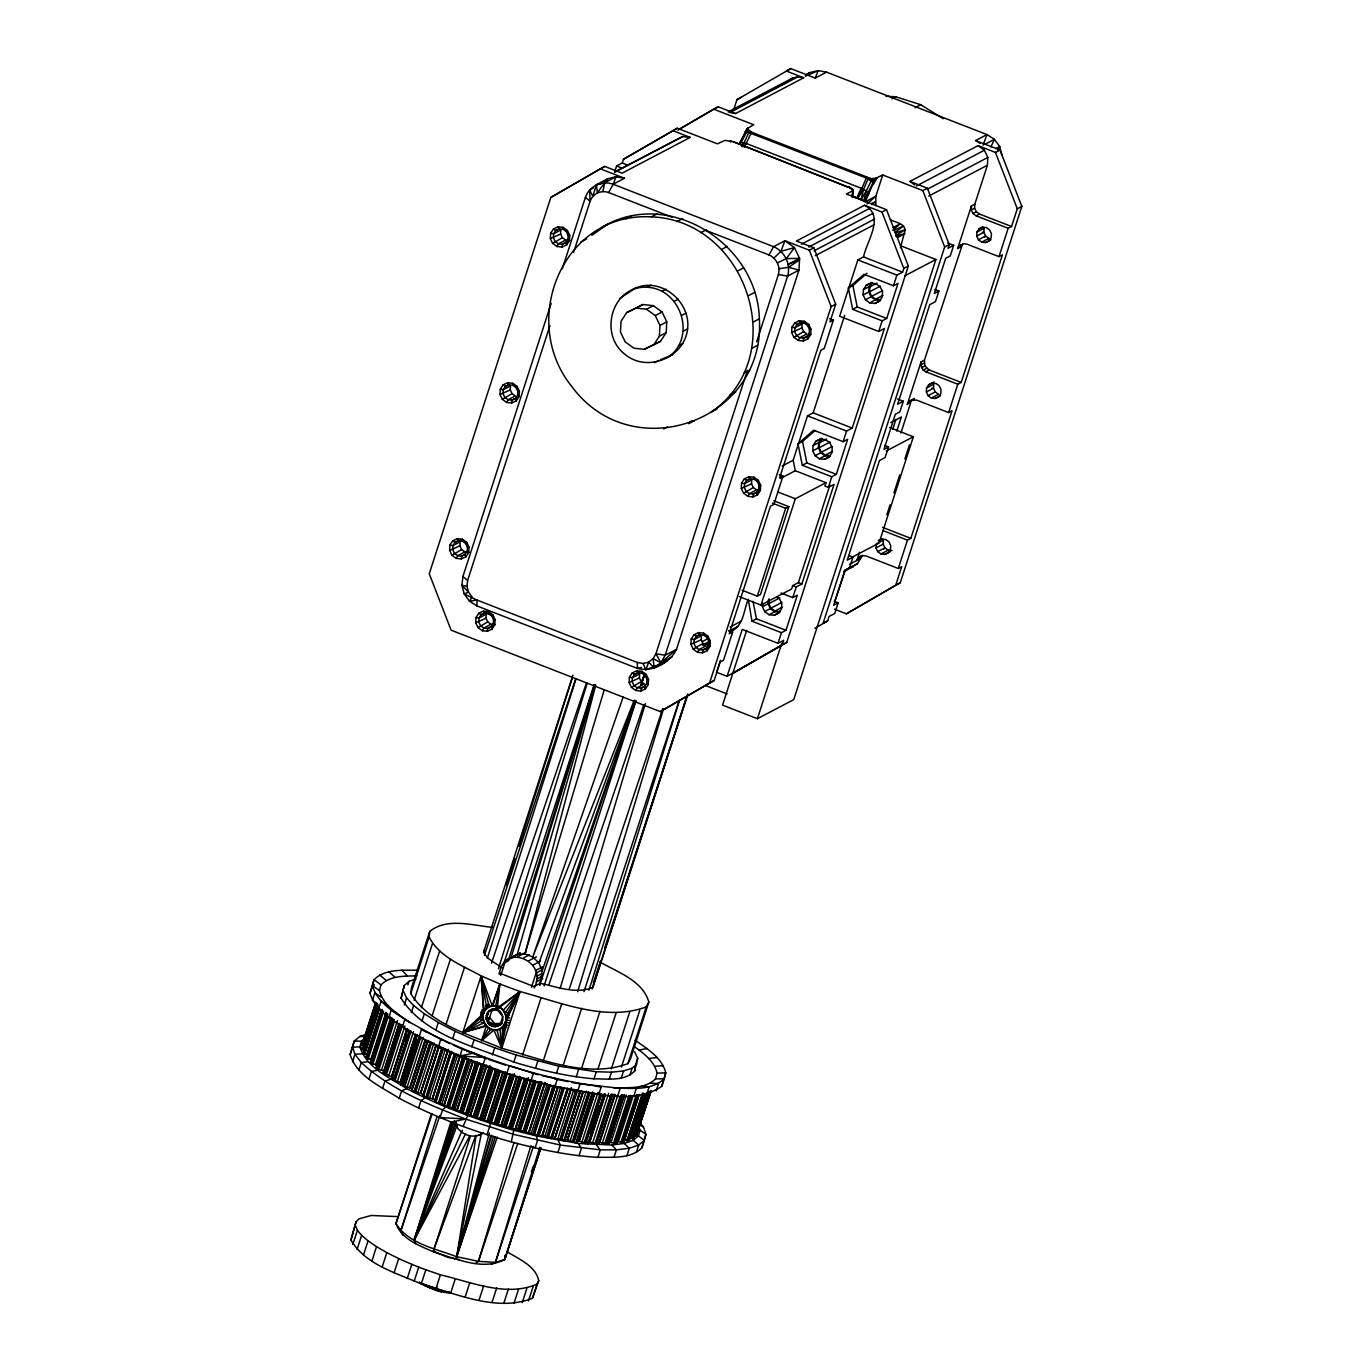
<?xml version="1.0" encoding="UTF-8"?>
<svg xmlns="http://www.w3.org/2000/svg" width="1372" height="1372" viewBox="0 0 1372 1372"><rect width="100%" height="100%" fill="white"/><g stroke="black" fill="none" stroke-linecap="round" stroke-linejoin="round"><path stroke-width="1.5" d="M504.776 1255.431L504.759 1259.547C482.241 1271.209 456.224 1258.45 433.929 1252.122C419.558 1245.536 402.03 1239.739 395.959 1223.618L431.494 1113.532M433.929 1252.122L433.946 1249.172L470.407 1136.256M460.46 539.522L455.041 542.369L452.914 545.627L452.709 549.623L454.458 553.31L457.716 555.677L461.609 556.089L465.074 554.442L467.217 551.184L467.423 547.188L465.674 543.501L462.415 541.134L462.415 539.23L457.305 538.682L452.726 540.842L449.913 545.13L449.622 550.395L451.937 555.248L456.241 558.353L461.352 558.918L465.931 556.758L468.744 552.453L469.018 547.188L466.703 542.334L462.415 539.23M705.654 230.29L769.006 254.952L773.568 246.686L784.921 240.717L794.457 247.629L799.602 258.399L798.967 270.13L676.499 649.299C669.982 662.916 652.3 672.486 637.363 668.37L476.976 605.944L476.993 600.044L464.216 593.939L461.901 585.295L462.93 576.532L551.15 303.366M484.728 612.855L481.126 614.742L479 618L478.777 622.013L480.543 625.683L483.802 628.05L487.677 628.479L491.159 626.832L493.285 623.574L493.508 619.561L491.742 615.891L488.483 613.524L488.501 611.603L483.373 611.055L478.794 613.215L475.998 617.503L475.707 622.785L478.022 627.621L482.309 630.743L487.437 631.292L492.016 629.131L494.812 624.843L495.103 619.561L492.788 614.725L488.501 611.603M509.012 384.554L505.411 386.441L503.284 389.699L503.061 393.713L504.827 397.383L508.086 399.749L511.962 400.161L515.443 398.532L517.57 395.273L517.793 391.26L516.026 387.59L512.768 385.223L512.785 383.303L507.657 382.754L503.078 384.915L500.283 389.202L499.991 394.484L502.306 399.321L506.594 402.442L511.722 402.991L516.301 400.83L519.096 396.542L519.388 391.26L517.072 386.424L512.785 383.303M559.382 228.627L555.763 230.513L553.636 233.772L553.431 237.785L555.18 241.455L558.438 243.822L562.331 244.25L565.813 242.604L567.939 239.345L568.145 235.332L566.396 231.662L563.137 229.296L563.137 227.375L558.027 226.826L553.448 228.987L550.635 233.291L550.343 238.556L552.659 243.41L556.963 246.514L562.074 247.063L566.653 244.902L569.466 240.615L569.74 235.332L567.425 230.496L563.137 227.375M476.976 605.944L469.516 601.176L472.088 596.957L468.504 592.121L464.216 593.939L469.516 601.176L476.993 600.044L637.38 662.487L637.363 668.37L641.341 667.478M639.952 671.628L634.55 674.475L632.406 677.734L632.2 681.73L633.95 685.417L637.208 687.784L641.101 688.195L644.583 686.549L646.709 683.29L646.915 679.294L645.166 675.607L641.907 673.24L641.907 671.337L636.797 670.788L632.218 672.949L629.405 677.236L629.131 682.501L631.446 687.355L635.733 690.459L640.844 691.025L645.423 688.864L648.236 684.559L648.527 679.294L646.212 674.441L641.907 671.337M699.926 634.396L696.324 636.299L694.198 639.558L693.992 643.554L695.741 647.241L699 649.591L702.893 650.019L706.357 648.373L708.501 645.114L708.707 641.118L706.957 637.431L703.699 635.065L703.699 633.161L698.571 632.595L694.009 634.756L691.196 639.06L690.905 644.326L693.22 649.179L697.525 652.283L702.635 652.832L707.215 650.671L710.027 646.384L710.302 641.118L707.986 636.265L703.699 633.161M750.295 478.485L746.694 480.372L744.567 483.63L744.344 487.643L746.111 491.313L749.369 493.68L753.245 494.092L756.727 492.462L758.853 489.187L759.076 485.191L757.31 481.521L754.051 479.154L754.068 477.233L748.941 476.684L744.361 478.845L741.549 483.133L741.274 488.415L743.59 493.251L747.877 496.372L753.005 496.921L757.584 494.76L760.38 490.473L760.671 485.191L758.356 480.354L754.068 477.233M802.466 321.614L797.046 324.444L794.92 327.702L794.714 331.715L796.463 335.385L799.722 337.752L803.615 338.181L807.079 336.534L809.223 333.276L809.429 329.263L807.679 325.593L804.421 323.226L804.421 321.305L799.293 320.756L794.731 322.917L791.918 327.222L791.627 332.487L793.942 337.341L798.247 340.445L803.357 340.993L807.937 338.833L810.749 334.545L811.024 329.263L808.708 324.427L804.421 321.305M988.92 240.272L988.92 238.351L985.662 235.984L983.896 232.314L984.118 228.301L982.592 227.032L979.042 228.832L976.915 232.091L976.692 236.104L978.459 239.774L981.717 242.141L985.593 242.552L989.075 240.923L991.201 237.665L991.424 233.652L989.658 229.982L986.399 227.615L982.524 227.186L979.042 228.832M534.154 988.012C548.937 961.532 503.164 941.449 499.288 974.446M435.97 1102.231L435.25 1101.596L451.508 1051.364L435.97 1102.231L448.215 1106.467C472.14 1116.688 499.014 1125.537 524.55 1131.66C538.561 1135.93 550.652 1136.994 564.544 1140.784L580.562 1091.014M364.095 1038.93L361.436 1041.159L359.91 1046.905C366.495 1067.948 389.579 1077.552 406.747 1088.596C440.669 1106.552 476.873 1119.844 513.763 1130.254L511.276 1141.898C472.637 1131.043 434.718 1117.134 399.218 1098.286C381.245 1086.727 357.08 1076.66 350.169 1054.639L354.199 1041.125L359.773 1036.46L365.398 1034.557M852.904 196.419L857.706 198.288L863.52 189.405L868.613 177.691L751.616 132.244L747.191 128.659L739.645 143.734L747.277 128.574L753.708 124.749L713.612 109.143L678.934 129.328M733.454 141.779L848.496 187.261L733.454 141.779L724.879 140.356L717.402 143.837L677.305 128.231L623.454 159.289L622.253 163.011L616.577 165.995L614.862 171.311M648.836 1002.109L630.52 1058.807L627.93 1063.609C587.027 1078.786 541.734 1058.927 501.74 1048.277L502.598 1027.336L520.057 991.579C560.05 1002.229 605.344 1022.071 646.229 1006.911L648.836 1002.109C642.868 980.603 617.52 972.216 599.924 961.995M468.812 552.299L464.919 551.887L461.661 549.52L459.912 545.833L460.117 541.837L452.914 545.627L449.913 545.13M494.898 624.689L491.005 624.26L487.746 621.91L485.98 618.223L486.203 614.227L479 618L475.998 617.503M506.594 402.442L508.086 399.749L515.289 395.959L512.03 393.593L510.264 389.922L510.487 385.909L503.284 389.699L500.283 389.202M502.598 1027.336C487.111 1040.336 472.946 1008.369 492.908 1005.59C504.604 1004.544 511.242 1022.226 500.608 1028.28C490.764 1034.368 478.639 1021.385 484.367 1011.713C486.871 1006.756 493.062 1004.853 498.19 1006.551C514.809 1013.994 501.26 1035.894 501.74 1048.277C469.996 1034.539 430.105 1024.592 410.794 993.62L411.394 988.166L429.71 931.468C446.878 917.371 472.328 925.414 492.445 927.352M569.534 240.46L565.641 240.049L562.383 237.682L560.634 233.995L560.839 229.999L553.636 233.772L550.635 233.291M635.733 690.459L637.208 687.784L644.411 683.993L641.153 681.627L639.403 677.94L639.626 673.944L632.406 677.734L629.405 677.236M653.672 344.938L659.383 336.191L659.966 325.438L655.25 315.577L646.504 309.232L636.076 308.117L626.747 312.507L621.036 321.254L620.453 332.007L625.169 341.868L633.915 348.214L644.343 349.328L660.481 341.354L666.192 332.607L666.775 321.871L662.059 311.993L653.312 305.647L642.885 304.533L626.747 312.507M697.525 652.283L699 649.591L706.203 645.818L702.944 643.451L701.195 639.764L701.401 635.768L694.198 639.558L691.196 639.06M747.877 496.372L749.369 493.68L756.572 489.89L753.314 487.523L751.547 483.853L751.77 479.84L744.567 483.63L741.549 483.133M776.638 596.631L779.502 598.707L781.817 603.543L781.525 608.825L778.713 613.113L774.134 615.273L769.023 614.725L764.736 611.603L762.42 606.767L762.609 603.251M774.134 615.273L779.811 612.289L774.7 611.74L770.395 608.619L768.08 603.783L768.269 600.267M779.673 611.535L774.923 611.037L770.944 608.156L768.8 603.663L769.075 598.775M798.247 340.445L799.722 337.752L806.925 333.962L803.666 331.612L801.917 327.925L802.123 323.929L794.92 327.702L791.918 327.222M815.86 441.27L820.439 439.109L825.567 439.657L829.854 442.779L832.169 447.615L831.878 452.897L829.082 457.185L824.503 459.346L819.376 458.797L815.088 455.693L812.773 450.839L813.064 445.574L815.86 441.27L821.536 438.303L818.741 442.59L813.064 445.574M824.503 459.346L830.18 456.379L825.052 455.813L820.765 452.709L818.449 447.855L818.741 442.59M830.026 455.624L825.292 455.11L821.313 452.228L819.17 447.735L819.427 442.864L822.034 438.886M866.229 285.359L870.808 283.198L875.919 283.747L880.224 286.851L882.539 291.704L882.247 296.969L879.435 301.274L874.856 303.435L869.745 302.886L865.458 299.765L863.142 294.929L863.417 289.646L866.229 285.359L871.906 282.375L869.093 286.662L863.417 289.646M874.856 303.435L880.532 300.451L875.422 299.902L871.117 296.781L868.802 291.944L869.093 286.662M880.395 299.696L875.645 299.182L871.666 296.301L869.522 291.824L869.797 286.937L872.386 282.958M881.922 538.784L878.32 540.671L881.802 539.042L885.677 539.453L888.936 541.82L890.702 545.49L890.479 549.503L888.353 552.762L884.871 554.408L880.996 553.979L877.737 551.613L875.971 547.942L876.193 543.929L883.397 540.156L883.174 544.152L884.94 547.84L888.198 550.189L892.092 550.618M928.673 384.76L932.154 383.114L936.047 383.525L939.306 385.892L941.055 389.579L940.849 393.575L938.722 396.834L935.241 398.48L931.348 398.069L928.089 395.702L926.34 392.015L926.546 388.019L928.673 384.76L934.092 381.913M978.03 145.638L995.455 152.429L1017.287 208.801L1011.558 226.517L1008.163 228.301L976.092 215.816L972.902 213.5L971.187 209.916L971.393 206.006L974.806 204.222L987.394 165.24L987.823 157.437L984.393 150.251L978.03 145.638L909.928 181.413L914.695 184.877M1011.558 226.517L979.488 214.032L976.315 211.717L974.6 208.132L974.806 204.222M599.324 1142.173L608.413 1144.282L623.557 1096.262M716.921 409.079L711.245 412.063C791.953 356.446 747.157 220.395 651.408 216.879C562.692 211.734 518.702 320.979 571.73 386.407C632.2 468.744 765.988 420.981 759.351 318.819C757.55 243.856 668.181 186.952 601.879 227.375M484.488 949.441L484.23 953.3L487.849 958.205L501.946 967.757M497.281 1009.003L493.971 1010.135L492.274 1009.26L489.633 1017.441L495.275 1024.249L495.378 1026.599C484.71 1027.628 482.567 1009.603 493.663 1009.106C504.33 1008.077 506.474 1026.102 495.378 1026.599L491.879 1026.033L486.22 1019.224L488.861 1011.044L497.161 1009.672L499.957 1007.631M635.493 700.629L542.197 970.776L539.762 985.165M461.352 558.918L461.609 556.089L465.211 554.202M487.437 631.292L487.677 628.479L493.097 625.632M511.722 402.991L511.962 400.161L517.381 397.331M562.074 247.063L562.331 244.25L567.734 241.403M640.844 691.025L641.101 688.195L644.703 686.309M702.635 652.832L702.893 650.019L708.295 647.172M753.005 496.921L753.245 494.092L758.647 491.262M803.357 340.993L803.615 338.181L809.017 335.334M852.561 197.191L852.921 189.765L848.513 186.575L850.709 188.547L850.691 187.621M410.794 993.62L429.11 936.922L429.71 931.468M466.943 586.307L461.901 585.295L468.504 592.121L466.943 586.307L467.629 580.442L549.932 325.627M756.658 341.834L778.387 274.572C780.651 266.751 776.501 258.108 769.006 254.952M562.348 268.706L585.398 197.362C589.223 186.129 602.085 180.058 613.181 184.242L773.568 246.686C784.801 251.402 791.027 264.367 787.631 276.081L665.163 655.25L660.91 662.745L654.17 667.89L648.647 662.144L643.108 663.482L637.38 662.487M843.128 441.681L847.656 439.297L836.337 474.369L831.792 476.753L802.294 465.28L798.007 443.859L813.63 430.191L843.128 441.681L846.558 431.048L852.235 428.064L884.391 328.491L878.715 331.475L839.664 316.263L857.86 259.925L863.537 256.941C866.487 241.644 885.472 215.884 864.532 205.268L796.429 241.043L813.87 247.835L835.702 304.207L829.974 321.923L833.387 320.139L829.614 318.664M959.079 246.034L964.087 243.667L966.934 244.165L999.005 256.65L1002.418 254.866L961.206 382.428L957.793 384.229L925.723 371.743L923.236 370.166L920.698 364.849L921.041 361.934L924.436 360.15L962.475 244.25L959.079 246.034L957.673 248.538L961.069 246.754M961.206 382.428L929.136 369.943L924.865 365.947L924.436 360.15M507.177 1251.796C518.856 1259.136 535.697 1265.773 538.716 1280.659L532.473 1298.272C496.715 1312.352 456.276 1293.676 421.255 1283.969C396.491 1272.976 365.192 1264.71 350.958 1239.945L356.017 1221.938L358.864 1218.902L371.263 1215.472L397.674 1216.621M350.958 1239.945L356.017 1221.938M429.11 936.922C439.143 957.073 462.484 965.562 481.126 975.852L462.81 1032.55L486.288 1026.119L481.572 1040.696L493.886 1030.08L501.74 1048.277L504.673 1024.97M629.182 1137.885L633.761 1138.228L648.527 1092.421M634.533 1051.655L637.723 1058.378L634.619 1071.052C624.277 1081.702 607.436 1078.701 594.007 1078.838C566.739 1076.454 540.019 1070.023 513.865 1062.1C475.141 1046.613 424.737 1035.534 401.104 998.25L404.208 985.576L408.976 981.34L415.836 979.128M401.104 998.25L404.208 985.576M634.619 1071.052L635.167 1067.33M455.161 1259.119L456.687 1256.683L476.17 1135.433M495.789 1005.693L499.888 983.998L481.126 975.852L483.613 1013.411L462.81 1032.55L485.705 1025.587M602.908 191.531L604.658 182.75L607.727 178.754L616.011 176.782L624.534 178.274L613.181 184.242L608.619 192.526C601.228 189.73 592.601 193.761 590.097 201.272L573.633 252.225M540.328 1149.736L504.759 1259.547L495.446 1262.36L478.451 1261.348L456.687 1256.683L481.435 1133.118M489.633 1017.441L487.643 1022.62L489.633 1017.441L486.22 1019.224M362.86 1045.961L361.882 1045.293L363.134 1044.624M852.921 189.765L852.166 197.105L852.921 190.159M493.971 1010.135L493.663 1009.106L495.515 1009.895L496.167 1006.156M484.367 1011.713L482.138 1009.758L480.56 1014.663L483.115 1015.589M748.049 127.733L739.988 142.585L746.042 143.391L861.119 188.187L863.52 189.405L860.999 199.66L865.252 201.804L875.851 196.247L882.728 174.981L922.824 190.588L944.656 246.96L823.097 623.3L827.642 620.916L829.065 616.474L834.742 613.507L838.172 602.874L834.245 601.33M865.252 201.804L875.353 178.446L872.815 178.48L871.134 181.035L866.229 190.948L863.743 200.947L875.25 178.463L882.728 174.981M493.577 1026.496L500.18 1024.661L502.821 1016.481L497.161 1009.672L499.888 983.998L520.057 991.579L501.74 1048.277L497.007 1029.978M595.774 685.074L524.962 953.952L517.193 954.483L510.778 958.548L594.642 684.714M432.146 1113.91L395.959 1223.618C408.719 1243.941 435.679 1248.674 456.687 1256.683L489.307 1132.998M395.496 1021.728L406.832 1029.652C392.718 1020.151 374.83 1010.718 370.028 993.139L374.076 979.625C385.498 968.375 403.351 970.519 418.066 970.141M380.97 984.873L374.076 979.625L372.464 985.645C377.42 1003.515 395.668 1013.033 410.074 1022.654C398.326 1014.045 383.217 1005.762 379.444 990.584L380.97 984.873C390.214 975.543 404.654 976.058 416.882 975.921M513.763 1130.254L536.503 1135.982L578.435 1143.459L611.861 1145.003L624.191 1143.442L633.144 1140.406L638.46 1135.947L640.004 1130.202L638.872 1126.755M635.099 1040.165C647.052 1048.808 662.007 1057.52 665.763 1072.853L664.151 1078.872C650.877 1091.117 630.606 1088.322 613.936 1087.807C627.862 1087.464 644.754 1089.488 655.559 1078.838L657.085 1073.144C654.393 1061.259 643.828 1053.507 634.481 1046.682M511.276 1141.898C539.625 1149.479 568.505 1155.636 597.883 1157.351C612.598 1156.99 630.434 1159.134 641.856 1147.884L645.903 1134.37L643.519 1127.149L639.712 1122.227M442.367 1040.199L404.826 1019.516L402.408 1027.028C448.404 1055.582 500.111 1073.71 552.539 1086.367C586.444 1090.809 630.897 1106.964 661.733 1086.384L665.763 1072.853L657.085 1073.144M489.238 1004.613L488.449 1007.442L487.352 1004.287M497.247 1137.079L456.687 1256.683L490.799 1135.45M595.088 684.92L517.193 954.483L520.194 952.905M495.446 1136.565L456.687 1256.683L491.69 1135.193M367.404 1055.188L382.136 1009.552L367.422 1055.239L363.889 1053.816L364.077 1052.616M490.627 1123.359L487.06 1134.695M475.467 1263.475L478.451 1261.348L514.037 1142.413M560.068 988.612L645.372 703.562M604.246 689.773L524.962 953.952L532.73 956.97L538.939 962.955L542.197 970.776M491.33 1264.418L495.446 1262.36L530.947 1145.5M577.646 991.733L663.568 708.81M456.687 1256.683L493.543 1136.239M450.908 1121.799L414.138 1240.117L415.459 1243.667M498.465 968.786L587.216 683.17M508.669 959.354L594.505 684.611M539.831 1147.335L504.759 1259.547L540.911 1147.627M588.931 990.241L679.466 700.56M506.628 884.991L515.032 858.512M518.908 846.284L572.501 677.219M402.922 1235.229L400.71 1231.078L436.913 1117.031M487.334 958.188L575.914 679.209M593.784 983.827L592.653 987.411C575.931 994.46 557.032 986.845 540.259 983.295L534.051 986.554L499.185 972.971M672.76 130.614L690.202 137.406L622.099 173.181L604.658 166.389L550.824 197.448L429.265 573.788L451.096 630.16L660.309 711.605L714.143 680.546L720.094 662.11L723.507 660.326L732.665 631.978L728.892 630.503M350.169 1054.639L354.199 1041.125L361.436 1041.159M370.028 993.139L372.464 985.645L379.444 990.584M352.553 1061.859L354.971 1054.348L352.587 1047.145L359.91 1046.905M361.882 1045.293L375.482 1002.949M361.985 1045.498L375.448 1003.824M362.328 1045.721L375.791 1004.047M363.597 1042.24L375.448 1005.453M377.866 1004.27L363.134 1049.906L361.882 1048.465L376.717 1002.709M362.019 1049.237L376.751 1003.584M362.174 1049.443L376.923 1003.789M362.585 1049.683L377.317 1004.047M363.237 1052.77L378.02 1006.962M363.58 1052.564L377.677 1008.9M363.666 1053.593L379.049 1005.968M363.889 1053.816L379.272 1006.191M358.881 1070.057L361.299 1062.563L354.971 1054.348L362.174 1053.799M364.335 1054.056L379.066 1008.42M364.901 1054.279L379.65 1008.643M373.064 1060.848L366.084 1057.28L381.467 1009.655M366.101 1057.435L381.708 1009.569M366.787 1058.344L382.171 1010.718M367.079 1058.567L382.462 1010.941M367.559 1058.824L382.942 1011.198L378.741 1008.557L381.159 1001.063L387.693 1005.162M368.159 1059.03L383.543 1011.404M370.697 1059.887L386.081 1012.244M378.089 1065.924L370.44 1062.46L386.372 1012.673M386.321 1014.56L370.44 1062.46M371.383 1063.42L387.419 1013.805M371.726 1063.66L387.744 1014.045M372.241 1063.9L387.624 1016.275M372.841 1064.106L388.225 1016.463M368.965 1079.027L371.383 1071.532L377.849 1070.194M375.413 1064.878L390.797 1017.252M398.343 1027.474L384.417 1071.24L377.78 1069.028L376.185 1067.776L392.066 1017.955M391.895 1019.79L376.185 1067.776M377.403 1068.771L393.421 1019.173M377.78 1069.028L393.815 1019.413M378.329 1069.251L394.347 1019.636M378.929 1069.44L394.313 1021.814M407.844 984.873L408.976 981.34M381.485 1070.143L397.503 1020.528M404.294 1004.973L406.575 997.89L403.402 991.167M393.37 1077.655L383.08 1073.093L399.166 1023.341M383.285 1073.316L399.321 1023.701L401.207 1024.987L385.172 1074.602M384.743 1074.345L400.761 1024.73M385.755 1074.825L401.773 1025.21M386.355 1074.979L402.373 1025.364M382.531 1088.528L384.949 1081.033L390.814 1079.267M388.859 1075.614L404.894 1025.999M414.155 1000.188L432.472 943.49M411.343 1012.622L413.641 1005.522L406.575 997.89M406.798 1028.794L391.86 1076.643L407.244 1029.017M391.672 1076.54L407.055 1028.897M393.352 1080.073L391.414 1078.786L407.415 1029L409.37 1030.458L393.352 1080.073L402.202 1083.211L416.316 1039.547M391.672 1079.009L407.69 1029.394M405.066 1040.611L406.987 1034.659M393.833 1080.313L409.851 1030.715M394.416 1080.536L410.434 1030.921M394.999 1080.673L411.034 1031.058M397.451 1081.222L413.487 1031.607M421.358 1007.648L439.675 950.95M415.39 1034.334L400.487 1082.165L415.87 1034.539M400.281 1082.062L415.665 1034.437M412.286 1088.922L400.847 1084.394L416.882 1034.797M400.916 1084.583L416.951 1034.968M401.241 1084.823L417.26 1035.208L419.146 1036.289L403.128 1085.904M422.044 1020.905L424.342 1013.822L413.641 1005.522M402.047 1083.966L416.453 1039.65M399.218 1098.286L401.653 1090.791L406.747 1088.596M422.765 1038.981L419.095 1036.786L421.513 1029.292C477.593 1058.378 538.733 1077.98 601.296 1086.744L598.861 1094.239L594.453 1093.861M403.642 1086.144L419.661 1036.529L420.844 1036.855L404.809 1086.453M352.844 1244.455L357.423 1230.272L355.537 1225.762M404.243 1086.332L420.261 1036.717M407.175 1086.898L423.193 1037.283M432.146 1015.726L450.462 959.028M357.046 1249.532L361.625 1235.349L357.423 1230.272M409.714 1087.567L425.097 1039.942M409.971 1087.67L425.354 1040.045M410.211 1087.773L425.594 1040.148M411.514 1090.431L427.532 1040.491L431.683 1042.651L415.665 1092.266L411.514 1090.431L412.269 1089.677M427.67 1041.297L412.115 1088.802M411.892 1090.671L427.91 1041.056M413.967 1091.752L429.985 1042.137M414.515 1091.975L430.534 1042.36M415.116 1092.163L431.134 1042.549M436.022 1029.583L438.32 1022.483L424.342 1013.822M363.477 1255.037L368.056 1240.871L361.625 1235.349M733.78 109.503L736.953 99.659L790.787 68.6L815.208 78.101L826.544 72.133L986.948 134.576L994.426 139.327L999.708 146.581L1002.006 155.225M415.665 1092.266L417.911 1092.609L433.929 1042.994M435.781 1045.567L420.398 1093.192L417.911 1092.609M435.25 1101.596C434.907 1096.468 423.434 1099.864 423.451 1095.371L420.655 1093.278L436.039 1045.653M436.296 1045.756L420.655 1093.278M418.58 1108.044L420.998 1100.55L425.234 1097.909M423.176 1094.53L440.858 1039.05L449.742 1043.578M422.902 1096.039L438.989 1046.287L423.502 1096.485M446.14 1024.129L464.439 967.432M423.091 1096.245L439.486 1045.756M371.949 1260.851L376.528 1246.668L368.056 1240.871M425.749 1097.566L441.767 1047.951L443.465 1048.414L427.447 1098.029M426.315 1097.789L442.333 1048.174M426.915 1097.96L442.933 1048.345M429.539 1098.269L445.557 1048.654M447.323 1051.123L432.472 1098.938L448.49 1049.323M432.214 1098.835L447.598 1051.209M452.794 1038.33L455.092 1031.229L438.32 1022.483M434.907 1100.07L450.085 1052.324M435.027 1100.173L450.41 1052.547M668.507 356.96C696.702 337.015 680.992 288.823 647.138 287.245C611.706 285.273 598.261 334.596 625.358 354.645C647.567 372.927 684.594 357.355 687.595 328.903C691.042 300.211 658.183 274.829 632.2 289.732M483.458 952.477L572.93 675.213M382.256 1266.802L386.818 1252.619L376.528 1246.668M435.507 1101.99L451.525 1052.375M438.337 1103.277L454.372 1053.662L456.036 1054.073L440 1103.688M438.92 1103.482L454.955 1053.885M439.52 1103.637L455.538 1054.022M441.938 1103.825L457.956 1054.211M459.62 1056.577L444.236 1104.203L460.803 1054.776M462.347 1048.534L459.929 1056.028L461.781 1057.366M444.511 1104.289L459.894 1056.663M447.118 1105.369L462.501 1057.743M447.495 1105.592L462.724 1057.846M394.107 1272.736L398.686 1258.57L386.818 1252.619M464.336 1057.726L448.301 1107.341L464.233 1056.852L468.812 1059.544L452.777 1109.159M448.61 1107.581L464.645 1057.966M449.124 1107.821L465.142 1058.206M451.611 1108.833L467.629 1059.218M471.814 1046.853L474.095 1039.77L455.092 1031.229M452.211 1109.022L468.229 1059.424M453.24 1109.176L469.258 1059.578M454.972 1109.211L471.008 1059.596M472.534 1061.877L457.15 1109.502L473.066 1062.031M457.425 1109.554L472.791 1061.928M500.78 975.355L505.376 961.12L511.053 958.136M492.908 1005.59L499.888 983.998L492.171 1005.779L481.126 975.852L483.99 1011.884M460.117 1110.6L475.501 1062.974M460.546 1110.823L475.758 1063.077M407.227 1278.515L411.806 1264.332L398.686 1258.57M461.507 1111.749L477.525 1062.134M461.815 1112.521L477.833 1062.906L482.995 1064.843M461.935 1112.726L477.953 1063.111M462.295 1112.949L478.313 1063.351M462.827 1113.189L478.845 1063.592M465.4 1114.167L481.435 1064.552M466.017 1114.338L482.035 1064.741M466.566 1114.458L482.584 1064.843M463.101 1126.515L467.749 1115.539M466.977 1114.458L485.379 1057.503L459.929 1056.028L419.095 1036.786M414.138 1281.294L418.717 1267.111L411.806 1264.332M468.504 1114.356L484.539 1064.758M486.546 1064.946L470.527 1114.544L486.443 1067.056M470.785 1114.596L486.168 1066.97M492.394 1054.862L494.692 1047.779L474.095 1039.77M473.563 1115.59L489.598 1065.975M473.82 1115.693L489.838 1066.078M474.026 1115.796L490.044 1066.198M421.255 1283.969L425.835 1269.803L418.717 1267.111M475.227 1116.774L491.245 1067.159M475.792 1117.614L491.811 1067.999L492.977 1068.685L476.942 1118.3M475.981 1117.837L491.999 1068.222M476.393 1118.077L492.411 1068.462M479.583 1119.209L495.601 1069.594L498.413 1069.628L482.378 1119.243M480.183 1119.381L496.218 1069.766M480.715 1119.466L496.733 1069.851M481.075 1119.432L497.093 1069.817M499.614 1071.686L484.23 1119.312L500.128 1071.806M484.47 1119.363L499.854 1071.738M487.3 1120.272L502.684 1072.647M487.78 1120.495L502.941 1072.75M531.461 987.291L536.058 973.057L541.734 970.09M489.204 1121.49L505.239 1071.875L506.765 1073.247M435.833 1288.977L440.412 1274.811C471.042 1281.98 506.44 1297.432 537.052 1284.106L538.716 1280.659M490.044 1122.399L506.062 1072.784M490.284 1122.622L506.302 1073.007M490.73 1122.862L509.338 1065.701L538.098 1074.739M491.313 1123.085L507.348 1073.47L511.104 1074.516L495.069 1124.131M493.989 1123.925L510.007 1074.31M513.865 1062.1L516.164 1055.017L558.816 1066.181L596.306 1071.738L611.483 1072.167L623.557 1070.966L632.132 1068.205L636.9 1063.969M494.572 1124.08L510.607 1074.465M539.659 985.113L635.63 700.818M495.378 1124.08L511.396 1074.465M496.458 1123.788L512.476 1074.173M514.123 1074.139L498.105 1123.754L514.62 1074.242M498.328 1123.788L514.363 1074.173M544.067 985.919L636.042 700.903M641.307 684.611L644.583 674.424L641.067 684.491M522.595 1054.999L540.911 998.302M501.174 1124.628L516.558 1077.003M501.432 1124.714L516.815 1077.089M501.672 1124.834L517.055 1077.209M503.318 1125.846L519.336 1076.248L520.725 1077.432L504.69 1127.029M747.431 370.371L655.919 653.741L653.158 658.663L648.647 662.144L645.903 669.862L665.523 661.939L661.39 662.933M450.582 1293.402L455.161 1279.218M504.399 1126.806L520.417 1077.192M505.188 1127.287L521.206 1077.672L525.047 1078.769L509.029 1128.384M505.788 1127.492L521.806 1077.878M508.446 1128.247L524.464 1078.649M509.492 1128.419L525.51 1078.804M509.732 1128.333L525.75 1078.735M510.555 1127.938L526.591 1078.323M511.996 1127.801L528.014 1078.186M512.219 1127.818L528.237 1078.203M512.476 1127.887L528.494 1078.272M530.415 1080.947L515.546 1128.762L530.93 1081.136M515.289 1128.659L530.672 1081.033M535.492 1068.308L537.773 1061.208M517.381 1129.808L533.416 1080.193L535.612 1081.651L519.576 1131.265M518.702 1130.785L534.72 1081.187M465.125 1297.123L469.704 1282.94M519.045 1131.025L535.08 1081.428M520.177 1131.471L536.212 1081.856L541.786 1081.805M543.363 1060.625L561.68 1003.927M522.818 1132.14L538.853 1082.542M523.384 1132.26L539.402 1082.645M523.795 1132.26L540.002 1082.542M524.55 1131.66L540.568 1082.045M541.34 1083.794L525.75 1131.42L541.597 1083.846M528.717 1132.089L544.735 1082.474M528.992 1132.174L545.01 1082.559M529.249 1132.277L545.267 1082.662M531.273 1133.306L547.291 1083.691M479.085 1300.039L483.664 1285.873M532.799 1134.318L548.817 1084.703L550.395 1085.355L534.36 1134.97M533.211 1134.558L549.229 1084.943M533.759 1134.798L549.778 1085.183M556.518 1073.264L558.816 1066.181M536.949 1135.57L552.967 1085.955L553.979 1085.887M537.481 1135.639L553.499 1086.041M553.859 1086.007L537.841 1135.622L554.288 1085.303M535.097 1147.918L537.515 1140.424L536.503 1135.982M555.677 1084.995L539.23 1134.558L557.392 1078.907L542.197 1075.768M563.326 1064.964L581.642 1008.266M542.094 1135.124L557.478 1087.499M542.369 1135.193L557.752 1087.567M542.626 1135.296L558.01 1087.67M592.172 988.903L686.823 695.896M544.804 1136.308L560.822 1086.71M492.102 1302.097L496.681 1287.931M546.536 1137.337L562.571 1087.739L564.184 1088.356L548.165 1137.971M546.982 1137.594L563.017 1087.979M547.565 1137.817L563.583 1088.202M757.961 490.456L759.162 486.768M550.652 1138.468L567.562 1088.716L551.475 1138.486M551.167 1138.52L567.596 1088.047M552.281 1137.216L567.665 1089.574M552.436 1137.199L568.042 1089.591M571.026 1088.03L555.008 1137.645L571.558 1088.185M555.266 1137.714L571.301 1088.099M576.257 1076.814L578.538 1069.731M503.816 1303.228L508.395 1289.045M557.838 1138.794L573.873 1089.179M581.728 1067.845L600.044 1011.147M559.776 1139.84L575.794 1090.226L579.842 1091.203L563.823 1140.818M560.256 1140.081L576.291 1090.466M560.856 1140.286L576.875 1090.671M561.44 1140.424L577.458 1090.809M557.889 1152.566L560.308 1145.071L558.267 1140.441M580.167 1083.571L577.749 1091.066L574.285 1090.826M660.309 711.605L709.598 682.93L831.158 306.591L809.326 250.219L784.921 240.717L780.942 251.299L773.928 258.039M564.544 1140.784L579.687 1092.232M564.286 1140.852L580.305 1091.237M720.506 660.292L716.63 672.28L727.091 676.362L786.773 642.37L908.333 266.031L886.501 209.676L846.404 194.052L852.081 191.085M513.968 1303.4L518.547 1289.217M564.304 1139.858L567.322 1139.635L582.706 1092.009M567.322 1139.635L582.963 1092.061M576.703 1142.602L592.927 1092.901L576.892 1142.516L574.045 1142.31L567.854 1139.772L583.237 1092.146M779.245 474.575L783.018 476.05L773.859 504.399L770.464 506.182L729.252 633.761L732.665 631.978M833.387 320.139L824.229 348.488L820.816 350.272L779.622 477.833L783.018 476.05M570.255 1140.732L586.273 1091.117M572.347 1141.761L588.365 1092.146M572.879 1142.001L588.897 1092.386M733.848 629.628L730.058 631.583C743.658 627.021 743.573 610.403 748.272 599.221L751.942 621.207L781.44 632.681L785.967 630.297L797.303 595.208L792.759 597.592L780.96 593.013M792.759 597.592L796.189 586.976L801.865 583.992L834.039 484.419L828.362 487.386L824.881 486.031L825.961 482.67L795.28 470.716L793.17 460.237L807.508 415.853L813.184 412.869L844.689 315.32M573.479 1142.19L589.497 1092.592M594.007 1078.838L596.306 1071.738M522.252 1302.611L526.831 1288.445M574.045 1142.31L590.063 1092.695M597.935 1069.165L616.251 1012.467M576.977 1139.515L592.361 1091.889M576.274 1142.602L592.927 1092.901M727.091 676.362L742.252 629.405L777.993 643.314L783.669 640.33L782.246 644.754L732.768 673.378L786.773 642.37M576.806 1140.835L578.898 1141.058L594.282 1093.433M578.898 1141.058L594.522 1093.484M587.525 1142.567L588.279 1143.768L579.413 1141.178L594.796 1093.553M528.477 1300.896L533.056 1286.713M742.201 590.303L757.293 596.168L785.676 508.292L788.849 506.628L773.757 500.746M746.677 630.331L722.547 705.139L757.413 718.705L793.736 699.634L935.893 259.497L901.027 245.931M581.9 1142.104L597.918 1092.489M532.473 1298.272L537.052 1284.106M579.001 1155.756L581.419 1148.244L578.435 1143.459M788.849 506.628L760.465 594.505L757.293 596.168M584.129 1143.099L600.147 1093.501M584.678 1143.339L600.713 1093.724M585.278 1143.528L601.313 1093.913M585.827 1143.613L601.862 1093.998M593.218 1123.994L596.494 1114.03M590.732 1132.655L599.221 1106.072M611.329 1068.874L629.645 1012.176M739.251 596.614L760.98 605.086L795.314 498.773L825.961 482.67M587.902 1143.785L603.937 1094.17M588.279 1143.768L604.315 1093.844M609.185 1079.249L611.483 1072.167M587.696 1141.796L589.6 1141.916L604.983 1094.29M589.6 1141.916L605.206 1094.324M589.823 1141.95L605.481 1094.393M598.775 1143.974L592.635 1142.876L608.654 1093.261M594.985 1143.854L611.02 1094.239L614.982 1094.582L598.895 1144.334M595.568 1144.077L611.586 1094.462M596.168 1144.248L612.186 1094.633M621.447 1067.004L639.764 1010.307M596.683 1144.317L612.701 1094.702M598.569 1144.368L614.707 1094.547M599.804 1142.259L615.188 1094.633M621.276 1078.066L623.557 1070.966M602.359 1143.048L617.743 1095.422M627.93 1063.609L646.229 1006.911M597.883 1157.351L600.301 1149.856L596.46 1145.003M604.812 1143.991L620.195 1096.365M605.395 1144.214L621.43 1094.599M605.995 1144.351L622.013 1094.736M606.475 1144.402L622.494 1094.787M612.444 1127.973L618.412 1110.12M619.492 1106.141L622.905 1096.228M611.62 1132.003L608.413 1141.916L616.543 1143.699L632.132 1095.988M612.907 1128.024L623.162 1096.279M629.851 1075.288L632.132 1068.205M608.156 1144.351L624.174 1094.736M608.413 1144.282L624.432 1094.667M636.008 1063.694L637.723 1058.378M610.969 1142.636L626.352 1095.01M900.444 247.749L905.246 229.621L903.531 226.037L900.341 223.722L890.377 219.846M829.889 485.088L798.384 582.637L792.707 585.604L791.627 588.982L760.98 605.086M613.473 1143.528L628.856 1095.902M614.073 1143.734L629.456 1096.108M614.656 1143.854L630.04 1096.228M615.085 1143.871L630.468 1096.245M617.04 1141.212L631.137 1097.566M616.543 1143.699L631.926 1096.074M777.993 643.314L781.44 632.681M828.362 487.386L831.792 476.753M878.715 331.475L882.162 320.842L886.689 318.458L898.025 283.369L893.481 285.753L864 274.28L848.359 287.931L852.664 309.352L882.162 320.842M893.481 285.753L896.911 275.12L902.587 272.153L903.788 268.432L881.973 212.06L864.532 205.268M633.092 1095.988L618.36 1141.624L621.516 1142.653L623.814 1142.344L639.198 1094.719M613.987 1157.351L616.422 1149.856L611.861 1145.003M757.413 718.705L781.766 643.314M620.899 1142.464L636.282 1094.839M621.516 1142.653L636.9 1095.028M622.065 1142.739L637.448 1095.113M622.442 1142.739L637.826 1095.113M623.334 1141.916L638.083 1096.279M623.66 1142.464L639.181 1094.393M624.449 1140.046L627.004 1140.801L642.388 1093.175M627.004 1140.801L642.988 1093.347M627.604 1140.972L643.519 1093.415M628.136 1141.041L643.845 1093.381M628.462 1141.007L644.068 1094.633M629.422 1140.629L644.257 1094.856M631.72 1138.571L645.818 1094.907M632.303 1138.726L646.418 1095.062M626.918 1155.738L629.336 1148.227L638.717 1145.054L644.291 1140.389L645.903 1134.37L640.004 1130.202M646.778 1094.221L649.213 1086.727L641.427 1086.264M632.784 1138.76L647.841 1091.958M633.075 1138.709L648.287 1092.198M633.761 1138.228L648.51 1092.575M649.076 1092.129L634.979 1135.793L636.642 1135.279L650.705 1091.443M639.026 1124.697L635.819 1134.627L636.642 1135.279M639.815 1121.936L641.736 1115.968M643.983 1108.953L648.647 1094.942M635.562 1135.913L650.225 1090.826M636.316 1134.867L650.414 1091.22M636.008 1135.947L650.774 1090.929M637.328 1132.603L651.34 1090.826M636.299 1152.549L638.717 1145.054L633.144 1140.406M656.159 1091.049L658.577 1083.537L650.294 1083.263M641.856 1147.884L644.291 1140.389L638.46 1135.947M661.733 1086.384L664.151 1078.872L655.559 1078.838M909.928 181.413L927.369 188.204L949.201 244.576L947.983 248.298L953.66 245.314L947.812 243.033M835.034 600.507L845.135 570.666M844.963 570.169L833.644 605.258L838.172 602.874M892.623 429.47L895.882 419.386M849.508 567.785L852.938 557.152L849.457 555.797M884.614 445.42L888.542 446.946L885.112 457.579L879.435 460.563L847.261 560.136L852.938 557.152M897.442 398.96L903.308 401.241L899.878 411.857L895.333 414.241L883.997 449.33L888.542 446.946M934.967 289.492L938.894 291.018L935.464 301.651L929.787 304.635L897.631 404.208L903.308 401.241M953.66 245.314L950.23 255.947L945.685 258.33L934.366 293.402L938.894 291.018M896.808 431.1L901.37 416.985L890.788 422.542M859.558 552.281L856.934 560.376L859.026 557.203L862.422 555.403L857.534 563.6L843.574 571.987M907.304 404.466L908.71 401.945L914.369 398.446L907.304 404.466L921.041 361.934M957.673 248.538L971.393 206.006M900.889 433.038L910.716 402.665M886.844 514.843L890.068 504.862M893.944 492.874L899.74 474.901M904.903 458.917L909.413 444.94M889.639 427.515L913.358 436.759L879.006 543.072L851.978 557.272M859.026 557.203L862.405 555.591L866.212 556.003L898.283 568.488L907.441 540.139L910.837 538.356L952.048 410.777L948.652 412.578L916.565 400.092L910.957 400.247M948.652 412.578L957.793 384.229M999.005 256.65L1008.163 228.301M834.485 609.151L846.438 613.816L895.745 585.124L901.696 566.705L898.283 568.488M846.438 613.816L900.272 582.74L1021.831 206.417L999.999 150.045L975.595 140.544L986.948 134.576L983.072 145.278M452.4 1122.09L414.138 1240.117L469.721 1135.947M503.164 965.408L594.179 684.594M593.013 987.068L687.835 694.283M495.446 1262.36L533.382 1146.323M583.975 991.613L679.157 700.509M531.393 1172.065L533.382 1165.96M593.27 982.987L600.593 960.606M604.589 948.412L687.766 694.266M484.402 955.444L575.52 679.123M478.451 1261.348L517.741 1143.459M569.243 989.006L662.745 708.552M742.303 146.684L749.421 131.198L744.653 133.187L747.191 129.054M866.675 177.039L857.706 198.288L860.999 199.66L866.229 190.948L863.52 189.405M454.321 1120.958L414.138 1240.117L465.605 1133.632M641.118 684.577L644.548 674.424M400.71 1231.078L439.915 1115.385M491.485 963.144L586.41 683.016M548.8 985.027L643.657 705.277M623.111 697.113L532.73 956.97L634.224 700.252M455.298 1123.325L414.138 1240.117L462.278 1130.254M747.277 128.574L744.653 133.187L747.671 129.843L741.309 142.328M456.43 1122.09L414.138 1240.117L457.236 1125.04M538.939 962.955L634.979 700.44M641.582 682.416L644.514 674.407L641.307 682.347M433.946 1249.172L475.775 1135.347M383.08 1073.093L384.915 1072.784M613.181 184.242L616.011 176.782L604.658 182.75L597.352 192.869L596.391 184.723L607.727 178.754L604.349 181.31M815.208 78.101L818.175 70.641L826.544 72.133M498.516 1011.061L500.197 1011.644M437.119 1287.159L435.661 1290.383L421.581 1283.986M744.344 147.301L751.616 132.244L746.214 132.415L747.774 130.014M861.119 188.187L856.865 197.962L852.818 196.556M990.961 146.873L994.426 139.327L984.959 144.283M868.15 192.474L864.137 201.169L868.87 193.503L866.229 190.948M506.645 1073.762L554.974 1086.418L598.861 1094.239M506.594 1019.019L520.057 991.579L495.464 1009.209M741.635 146.444L743.624 142.739L741.566 145.706M488.363 1028.04L481.572 1040.696L490.816 1029.343M556.963 246.514L558.438 243.822L565.641 240.049M456.241 558.353L457.716 555.677L464.919 551.887M482.309 630.743L483.802 628.05L491.005 624.26M877.051 177.966L873.278 184.585L872.798 183.076L875.353 178.446L871.134 181.035L866.161 177.983L748.7 132.484L750.398 131.729M506.319 1015.846L520.057 991.579L499.957 1007.185M997.701 149.822L999.708 146.581L995.935 148.553M744.139 146.478L746.042 143.391M505.239 1012.793L520.057 991.579L503.438 1010.084M777.495 262.892L786.31 258.571L794.457 247.629L780.942 251.299M361.882 1048.465L362.86 1048.397M566.396 231.662L567.425 230.496M516.026 387.59L517.072 386.424M465.674 543.501L466.703 542.334M491.742 615.891L492.788 614.725M807.679 325.593L808.708 324.427M757.31 481.521L758.356 480.354M984.616 237.15L985.662 235.984L978.459 239.774M645.166 675.607L646.212 674.441M706.957 637.431L707.986 636.265M883.894 549.006L884.94 547.84L877.737 551.613M731.516 141.127L730.813 141.882L729.595 140.664M488.844 1024.061L501.5 1023.22M493.8 1025.673L495.275 1024.249L488.724 1021.9M445.746 1106.981L442.487 1110.034L440.069 1117.545L465.52 1119.003L513.694 1134.404L560.308 1145.071L600.301 1149.856L616.422 1149.856L629.336 1148.227L624.191 1143.442M848.359 287.931L852.904 285.548L866.967 273.251M798.007 443.859L802.534 441.475L815.054 430.551M866.915 203.948L875.851 196.247L875.902 205.629M660.91 662.745L676.499 649.299L665.163 655.25L655.919 653.741L660.91 662.745L667.066 660.772L654.17 667.89L653.158 658.663L660.91 662.745L672.28 656.811M871.923 204.651L875.044 202.01L871.34 203.519M892.949 229.982L900.341 223.722L892.778 227.701M371.658 987.12L374.436 984.787M438.457 1291.206L439.795 1290.092L443.207 1290.932L441.201 1291.875L435.661 1290.383M484.007 1022.809L462.81 1032.55L482.824 1016.498M552.659 243.41L562.383 237.682M502.306 399.321L512.03 393.593M451.937 555.248L461.661 549.52M793.942 337.341L803.666 331.612M478.022 627.621L487.746 621.91M743.59 493.251L753.314 487.523M631.446 687.355L641.153 681.627M693.22 649.179L702.944 643.451M787.974 81.514L792.484 78.084L798.007 76.781L803.683 77.775L735.598 113.55L729.904 112.555L798.007 76.781M806.77 74.877L809.84 72.562L818.175 70.641L805.621 76.095M894.973 232.417L903.531 226.037L893.189 230.496M500.711 1013.599L502.289 1014.748M805.33 75.803L809.84 72.562L806.239 74.585M591.881 235.281L607.556 224.391M636.282 287.588L619.818 298.324M779.073 268.689L788.66 267.283L799.516 259.908L787.888 264.453L799.602 258.399L786.31 258.571M462.81 1032.55L483.03 1019.705M637.723 1132.603L637.054 1131.145M895.624 235.607L905.246 229.621L895.247 233M604.658 166.389L550.824 197.448M677.305 128.231L623.454 159.289M677.991 130.134L718.156 106.759L735.598 113.55M814.865 628.342L827.642 620.916M746.214 132.415L748.941 130.94M585.398 197.362L590.097 201.272L589.634 189.868L593.407 187.878M713.612 109.143L718.156 106.759M790.787 68.6L786.259 70.984L803.683 77.775M736.953 99.659L741.497 97.275M728.172 111.869L792.484 78.084M615.291 171.586L682.604 136.583L690.202 137.406M614.519 172.358L682.604 136.583M729.338 112.315L736.901 108.337M753.931 99.401L765.284 93.433M774.734 88.46L778.524 86.47M782.297 84.481L786.087 82.492M560.634 233.995L550.343 238.556M580.991 241.884L586.667 238.917M625.855 218.851L631.532 215.867M651.408 216.879L657.085 213.912M892.04 98.75L895.813 96.76L920.749 104.718L943.284 118.729M676.962 221.578L682.639 218.594M915.073 107.702L920.749 104.718M700.886 232.657L706.546 229.673M647.138 287.245L651.22 285.102M721.672 249.395L727.349 246.411M662.041 291.327L666.14 289.166M636.076 308.117L642.885 304.533M646.504 309.232L653.312 305.647M674.372 301.24L678.454 299.096M510.264 389.922L499.991 394.484M738.033 270.764L743.71 267.797M655.25 315.577L662.059 311.993M801.42 244.199L869.522 208.424M916.29 186.026L984.393 150.251M808.743 247.046L873.055 213.26M659.966 325.438L666.775 321.871M681.953 315.303L686.034 313.142M809.326 250.219L813.87 247.835M881.973 212.06L886.501 209.676M922.824 190.588L927.369 188.204M995.455 152.429L999.999 150.045M927.283 189.233L987.823 157.437M814.059 250.836L874.599 219.04M659.383 336.191L666.192 332.607M815.26 255.689L873.895 224.871M928.758 196.059L987.394 165.24M644.343 349.328L660.481 341.354M748.923 295.426L754.6 292.442M683.496 331.046L687.595 328.903M678.746 345.795L682.827 343.635M654.547 362.62L658.629 360.476M897.459 237.51L905.023 233.532L895.865 236.087M753.674 321.803L759.351 318.819M971.187 209.916L974.6 208.132M972.902 213.5L976.315 211.717M976.092 215.816L979.488 214.032M831.158 306.591L835.702 304.207M903.788 268.432L908.333 266.031M944.656 246.96L949.201 244.576M1017.287 208.801L1021.831 206.417M751.976 348.265L757.653 345.281M869.797 286.937L877.051 283.129M976.915 232.091L984.118 228.301M863.142 294.929L868.802 291.944M869.522 291.824L880.43 286.096M801.917 327.925L791.627 332.487M976.692 236.104L983.896 232.314L982.301 232.314M905.023 275.721L935.893 259.497M871.666 296.301L882.573 290.59M865.458 299.765L871.117 296.781M852.664 309.352L857.208 306.968L886.689 318.458M981.717 242.141L988.92 238.351M875.645 299.182L882.916 295.374M869.745 302.886L875.422 299.902M985.593 242.552L991.013 239.723M743.95 373.133L749.627 370.166M663.671 428.956L667.461 426.966M730.076 394.862L735.752 391.877M688.641 423.674L694.318 420.69L690.15 421.581M459.912 545.833L449.622 550.395M920.698 364.849L924.093 363.065M921.469 367.747L924.865 365.947M923.236 370.166L926.632 368.365M925.723 371.743L929.136 369.943M819.427 442.864L826.699 439.04M485.98 618.223L475.707 622.785M926.546 388.019L933.749 384.229L933.543 388.225L935.292 391.912L938.551 394.279L931.348 398.069M782.143 466.017L793.17 460.237M812.773 450.839L818.449 447.855M819.17 447.735L830.06 442.024M751.547 483.853L741.274 488.415M926.34 392.015L933.543 388.225L931.948 388.225M908.71 401.945L912.123 400.161M928.089 395.702L935.292 391.912M821.313 452.228L832.204 446.5M815.088 455.693L820.765 452.709M802.294 465.28L806.839 462.896L836.337 474.369M780.582 478.451L795.28 470.716M825.292 455.11L832.547 451.302M819.376 458.797L825.052 455.813M935.241 398.48L940.643 395.633M886.312 450.959L913.358 436.759M762.42 606.767L768.08 603.783M768.8 603.663L779.708 597.935M701.195 639.764L690.905 644.326M875.971 547.942L883.174 544.152M702.447 641.547L707.986 638.649M730.11 627.021L741.172 621.207M849.56 564.252L860.347 558.593M770.944 608.156L781.851 602.428M764.736 611.603L770.395 608.619M639.403 677.94L629.131 682.501M702.43 645.097L709.993 641.118M728.909 631.189L738.359 626.215M844.295 570.563L857.534 563.6M703.596 645.526L709.273 642.559M751.942 621.207L756.487 618.823L785.967 630.297M880.996 553.979L888.198 550.189M774.923 611.037L782.194 607.213M769.023 614.725L774.7 611.74M884.871 554.408L890.291 551.561M709.598 682.93L714.143 680.546M895.745 585.124L900.272 582.74M507.263 959.594L516.712 954.638M512.373 957.176L519.954 953.214M503.593 963.367L508.858 960.589M518.05 956.558L525.613 952.58M523.727 957.793L529.403 954.809M528.837 960.76L536.401 956.781M532.885 965.168L540.448 961.189M535.474 970.587L543.038 966.608M536.744 976.281L542.026 973.503M536.726 979.111L541.786 976.452M536.109 981.94L542.78 978.442M491.879 1026.033L495.275 1024.249L490.284 1025.227L489.77 1023.152M454.749 1122.176C458.042 1133.958 473.494 1140.578 483.51 1132.603M868.579 179.166L872.815 178.48M477.833 1135.587L482.961 1133.152M563.137 229.296L559.244 228.884L555.763 230.513L553.448 228.987M512.768 385.223L508.892 384.795L505.411 386.441L503.078 384.915M804.421 323.226L800.528 322.814L797.046 324.444L794.731 322.917M462.415 541.134L458.522 540.722L455.041 542.369L452.726 540.842M754.051 479.154L750.158 478.725L746.694 480.372L744.361 478.845M488.483 613.524L484.608 613.113L481.126 614.742L478.794 613.215M703.699 635.065L699.806 634.653L696.324 636.299L694.009 634.756M641.907 673.24L638.014 672.829L634.55 674.475L632.218 672.949M660.378 359.773L672.589 354.799M501.895 1023.546L498.773 1025.639L496.99 1025.124L497.127 1026.307M847.038 569.003L853.024 567.03M496.99 1025.124L501.929 1023.426M495.464 1025.364L501.552 1023.495M441.201 1291.875L446.483 1291.567M443.808 1292.39L449.502 1291.995M505.805 1015.983L509.458 1015.177M485.379 1057.503L486.34 1058.601L473.717 1053.096L459.929 1056.028L506.92 1073.196M639.301 1050.06L646.967 1048.482M600.97 183.882L596.391 184.723L592.841 196.333L589.634 189.868M392.889 1078.323L391.414 1078.786M531.942 1073.178L533.554 1072.904L531.135 1080.399L529.781 1080.639M368.211 1061.636L361.299 1062.563C390.694 1089.694 428.819 1104.597 465.52 1119.003L451.422 1122.107L455.521 1122.193M648.853 1058.549L657.051 1057.452M866.161 177.983L870.517 178.154L872.798 183.076M480.715 1019.945L483.236 1019.722M654.838 1066.318L663.379 1065.65M506.045 1018.058L509.749 1017.818M486.048 1017.441L486.923 1017.407M450.222 1292.887L446.226 1292.733M568.145 235.332L569.74 235.332M809.429 329.263L811.024 329.263M517.793 391.26L519.388 391.26M759.076 485.191L760.671 485.191M467.423 547.188L469.018 547.188M493.508 619.561L495.103 619.561M708.707 641.118L710.302 641.118M646.915 679.294L648.527 679.294M552.539 1086.367L554.974 1086.418M359.773 1036.46L365.021 1036.649M364.352 1041.194L363.306 1042.017M885.918 96.246L895.813 96.76M629.182 1087.807L636.282 1088.339L633.864 1095.851L629.868 1095.542M578.075 1083.588L620.161 1088.356L617.743 1095.851L612.478 1095.388M505.925 1020.116L509.612 1020.442M596.065 1086.281L601.296 1086.744M504.313 1012.073L507.246 1012.433M459.363 1259.582L447.735 1257.335L432.969 1250.99M480.406 1017.304L482.995 1017.647M492.274 1009.26L492.445 1010.375L490.782 1010.684M486.237 1015.606L487.506 1015.794M778.387 274.572L787.631 276.081L798.967 270.13L788.66 267.283M554.511 1078.872L568.231 1081.685M572.141 1082.474L576.068 1083.28M505.479 1022.123L509.029 1022.98M439.795 1290.092L423.382 1283.9L425.303 1286.233M466.377 1050.712L473.717 1053.096M494.692 1047.779L516.164 1055.017M590.097 1142.018L592.635 1142.876M488.226 1059.253L505.239 1065.066M481.452 1022.517L484.728 1023.632M425.835 1269.803L440.412 1274.811M486.786 1013.874L487.986 1014.285M622.253 163.011L628.119 165.292M863.537 256.941L902.587 272.153M616.577 165.995L622.442 168.276M857.86 259.925L896.911 275.12M600.13 168.773L624.534 178.274M608.619 192.526L671.988 217.188M813.184 412.869L852.235 428.064M807.508 415.853L846.558 431.048M882.539 527.345L910.837 538.356M882.916 530.587L907.441 540.139M777.53 491.845L795.314 498.773M772.47 503.147L785.676 508.292M798.384 582.637L801.865 583.992M792.707 585.604L796.189 586.976M705.808 685.64L727.074 693.923M485.448 612.838L493.2 615.857M466.514 1050.883L486.34 1058.601M504.69 1023.992L508.017 1025.364M453.446 1045.207L464.542 1050.112M501.929 1019.722L502.804 1020.099M627.055 1139L629.336 1140.286M421.513 1029.292L425.886 1031.898M481.143 1012.124L483.561 1013.599M503.575 1025.673L506.628 1027.508M393.867 1020.579L388.825 1017.527L391.243 1010.032L397.228 1013.668M438.44 1046.544L441.252 1048.294M975.595 140.544L980.088 143.374M640.621 1125.229L643.519 1127.149M375.311 1002.263L372.429 1000.342L374.848 992.848L381.708 997.41M809.223 333.276L810.749 334.545M567.939 239.345L569.466 240.615M758.853 489.187L760.38 490.473M517.57 395.273L519.096 396.542M708.501 645.114L710.027 646.384M646.709 683.29L648.236 684.559M467.217 551.184L468.744 552.453M462.93 576.532L467.629 580.442M493.285 623.574L494.812 624.843M379.65 974.96L386.235 980.466M502.203 1027.113L504.879 1029.343M389.751 1016.909L392.495 1019.362M389.013 971.77L395.119 977.447M401.945 970.158L407.347 975.921M419.352 1281.945L420.244 1282.923M482.961 1064.998L483.767 1065.924M483.544 1007.614L485.465 1010.049M849.714 187.089L850.709 188.547M426.28 1285.307L427.635 1287.365M852.938 193.503L852.355 188.804M799.293 320.756L800.528 322.814M748.941 476.684L750.158 478.725M558.027 226.826L559.244 228.884M698.571 632.595L699.806 634.653M507.657 382.754L508.892 384.795M636.797 670.788L638.014 672.829M457.305 538.682L458.522 540.722M483.373 611.055L484.608 613.113M485.294 1005.762L486.837 1008.592M491.913 1009.398L492.445 1010.375M707.077 643.571L708.621 646.812M643.108 663.482L645.903 669.862M429.453 1286.644L430.173 1288.445M807.079 336.534L807.937 338.833M756.727 492.462L757.584 494.76M565.813 242.604L566.653 244.902M706.357 648.373L707.215 650.671M644.583 686.549L645.423 688.864M515.443 398.532L516.301 400.83M465.074 554.442L465.931 556.758M491.159 626.832L492.016 629.131M489.255 1006.568L481.126 975.852L486.734 1008.214M852.904 285.548L857.208 306.968M802.534 441.475L806.839 462.896M752.971 601.296L756.487 618.823M499.991 1029.034L501.74 1048.277M432.815 1287.931L432.866 1289.457"/></g></svg>
